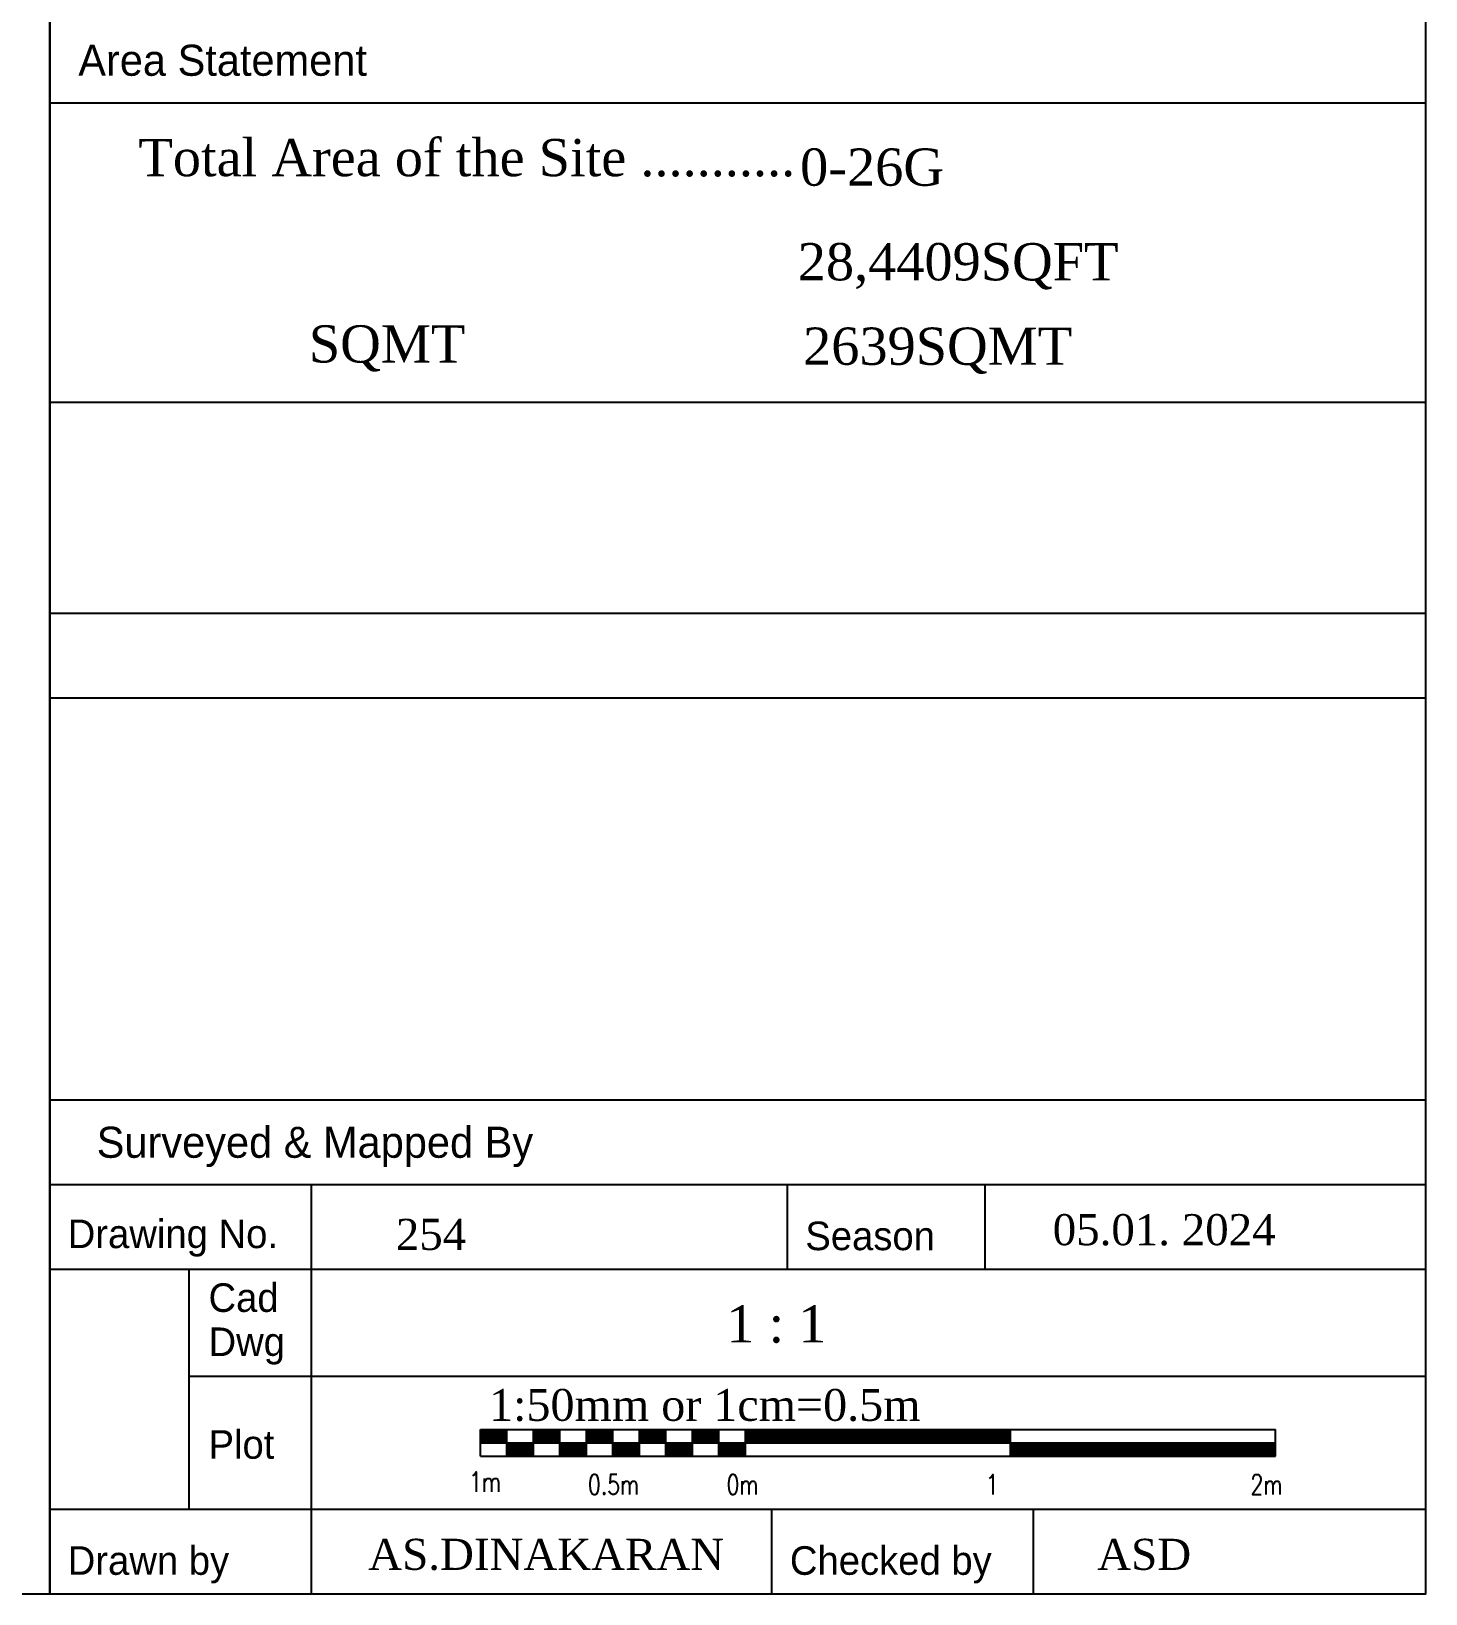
# Model space of a CAD drawing. Extents: x 1878645 to 3043969, y -1160829 to -603973.
# Drawn here: x 2256082 to 2289040, y -985970 to -949044 of the extents above; entities that cross this region are included whole.
import ezdxf
from ezdxf.enums import TextEntityAlignment as Align

# ---------------------------------------------------------------- set-up
doc = ezdxf.new("R2010")
doc.units = 0
doc.header["$LTSCALE"] = 100
for name, color, linetype in [('BOR', 100, 'Continuous'), ('TEMPLE', 6, 'Continuous'), ('TITLE', 7, 'Continuous')]:
    doc.layers.add(name, color=color, linetype=linetype)
doc.styles.add('rs', font='romans.shx')
doc.styles.add('STY', font='stylu.ttf')
doc.styles.add('TR', font='times.ttf', dxfattribs={"height": 2.4})

# ---------------------------------------------------------------- blocks, each defined once
blk = doc.blocks.new('*X2396')
at = {"color": 0}
for p, q in [((912.9, 95.28), (912.9, 96.28)), ((913, 95.28), (913, 96.28)), ((913.1, 95.28), (913.1, 96.28)), ((913.2, 95.28), (913.2, 96.28)), ((913.3, 95.28), (913.3, 96.28)), ((913.4, 95.28), (913.4, 96.28)), ((913.5, 95.28), (913.5, 96.28)), ((913.6, 95.28), (913.6, 96.28)), ((913.7, 95.28), (913.7, 96.28)), ((913.8, 95.28), (913.8, 96.28)), ((913.9, 95.28), (913.9, 96.28)), ((914, 95.28), (914, 96.28)), ((914.1, 95.28), (914.1, 96.28)), ((914.2, 95.28), (914.2, 96.28)), ((914.3, 95.28), (914.3, 96.28)), ((914.4, 95.28), (914.4, 96.28)), ((914.5, 95.28), (914.5, 96.28)), ((914.6, 95.28), (914.6, 96.28)), ((914.7, 95.28), (914.7, 96.28)), ((914.8, 95.28), (914.8, 96.28)), ((916.9, 95.28), (916.9, 96.28)), ((917, 95.28), (917, 96.28)), ((917.1, 95.28), (917.1, 96.28)), ((917.2, 95.28), (917.2, 96.28)), ((917.3, 95.28), (917.3, 96.28)), ((917.4, 95.28), (917.4, 96.28)), ((917.5, 95.28), (917.5, 96.28)), ((917.6, 95.28), (917.6, 96.28)), ((917.7, 95.28), (917.7, 96.28)), ((917.8, 95.28), (917.8, 96.28)), ((917.9, 95.28), (917.9, 96.28)), ((918, 95.28), (918, 96.28)), ((918.1, 95.28), (918.1, 96.28)), ((918.2, 95.28), (918.2, 96.28)), ((918.3, 95.28), (918.3, 96.28)), ((918.4, 95.28), (918.4, 96.28)), ((918.5, 95.28), (918.5, 96.28)), ((918.6, 95.28), (918.6, 96.28)), ((918.7, 95.28), (918.7, 96.28)), ((918.8, 95.28), (918.8, 96.28)), ((920.9, 95.28), (920.9, 96.28)), ((921, 95.28), (921, 96.28)), ((921.1, 95.28), (921.1, 96.28)), ((921.2, 95.28), (921.2, 96.28)), ((921.3, 95.28), (921.3, 96.28)), ((921.4, 95.28), (921.4, 96.28)), ((921.5, 95.28), (921.5, 96.28)), ((921.6, 95.28), (921.6, 96.28)), ((921.7, 95.28), (921.7, 96.28)), ((921.8, 95.28), (921.8, 96.28)), ((921.9, 95.28), (921.9, 96.28)), ((922, 95.28), (922, 96.28)), ((922.1, 95.28), (922.1, 96.28)), ((922.2, 95.28), (922.2, 96.28)), ((922.3, 95.28), (922.3, 96.28)), ((922.4, 95.28), (922.4, 96.28)), ((922.5, 95.28), (922.5, 96.28)), ((922.6, 95.28), (922.6, 96.28)), ((922.7, 95.28), (922.7, 96.28)), ((922.8, 95.28), (922.8, 96.28)), ((924.9, 95.28), (924.9, 96.28)), ((925, 95.28), (925, 96.28)), ((925.1, 95.28), (925.1, 96.28)), ((925.2, 95.28), (925.2, 96.28)), ((925.3, 95.28), (925.3, 96.28)), ((925.4, 95.28), (925.4, 96.28)), ((925.5, 95.28), (925.5, 96.28)), ((925.6, 95.28), (925.6, 96.28)), ((925.7, 95.28), (925.7, 96.28)), ((925.8, 95.28), (925.8, 96.28)), ((925.9, 95.28), (925.9, 96.28)), ((926, 95.28), (926, 96.28)), ((926.1, 95.28), (926.1, 96.28)), ((926.2, 95.28), (926.2, 96.28)), ((926.3, 95.28), (926.3, 96.28)), ((926.4, 95.28), (926.4, 96.28)), ((926.5, 95.28), (926.5, 96.28)), ((926.6, 95.28), (926.6, 96.28)), ((926.7, 95.28), (926.7, 96.28)), ((926.8, 95.28), (926.8, 96.28)), ((928.9, 95.28), (928.9, 96.28)), ((929, 95.28), (929, 96.28)), ((929.1, 95.28), (929.1, 96.28)), ((929.2, 95.28), (929.2, 96.28)), ((929.3, 95.28), (929.3, 96.28)), ((929.4, 95.28), (929.4, 96.28)), ((929.5, 95.28), (929.5, 96.28)), ((929.6, 95.28), (929.6, 96.28)), ((929.7, 95.28), (929.7, 96.28)), ((929.8, 95.28), (929.8, 96.28)), ((929.9, 95.28), (929.9, 96.28)), ((930, 95.28), (930, 96.28)), ((930.1, 95.28), (930.1, 96.28)), ((930.2, 95.28), (930.2, 96.28)), ((930.3, 95.28), (930.3, 96.28)), ((930.4, 95.28), (930.4, 96.28)), ((930.5, 95.28), (930.5, 96.28)), ((930.6, 95.28), (930.6, 96.28)), ((930.7, 95.28), (930.7, 96.28)), ((930.8, 95.28), (930.8, 96.28)), ((914.9, 94.28), (914.9, 95.28)), ((915, 94.28), (915, 95.28)), ((915.1, 94.28), (915.1, 95.28)), ((915.2, 94.28), (915.2, 95.28)), ((915.3, 94.28), (915.3, 95.28)), ((915.4, 94.28), (915.4, 95.28)), ((915.5, 94.28), (915.5, 95.28)), ((915.6, 94.28), (915.6, 95.28)), ((915.7, 94.28), (915.7, 95.28)), ((915.8, 94.28), (915.8, 95.28)), ((915.9, 94.28), (915.9, 95.28)), ((916, 94.28), (916, 95.28)), ((916.1, 94.28), (916.1, 95.28)), ((916.2, 94.28), (916.2, 95.28)), ((916.3, 94.28), (916.3, 95.28)), ((916.4, 94.28), (916.4, 95.28)), ((916.5, 94.28), (916.5, 95.28)), ((916.6, 94.28), (916.6, 95.28)), ((916.7, 94.28), (916.7, 95.28)), ((916.8, 94.28), (916.8, 95.28)), ((918.9, 94.28), (918.9, 95.28)), ((919, 94.28), (919, 95.28)), ((919.1, 94.28), (919.1, 95.28)), ((919.2, 94.28), (919.2, 95.28)), ((919.3, 94.28), (919.3, 95.28)), ((919.4, 94.28), (919.4, 95.28)), ((919.5, 94.28), (919.5, 95.28)), ((919.6, 94.28), (919.6, 95.28)), ((919.7, 94.28), (919.7, 95.28)), ((919.8, 94.28), (919.8, 95.28)), ((919.9, 94.28), (919.9, 95.28)), ((920, 94.28), (920, 95.28)), ((920.1, 94.28), (920.1, 95.28)), ((920.2, 94.28), (920.2, 95.28)), ((920.3, 94.28), (920.3, 95.28)), ((920.4, 94.28), (920.4, 95.28)), ((920.5, 94.28), (920.5, 95.28)), ((920.6, 94.28), (920.6, 95.28)), ((920.7, 94.28), (920.7, 95.28)), ((920.8, 94.28), (920.8, 95.28)), ((922.9, 94.28), (922.9, 95.28)), ((923, 94.28), (923, 95.28)), ((923.1, 94.28), (923.1, 95.28)), ((923.2, 94.28), (923.2, 95.28)), ((923.3, 94.28), (923.3, 95.28)), ((923.4, 94.28), (923.4, 95.28)), ((923.5, 94.28), (923.5, 95.28)), ((923.6, 94.28), (923.6, 95.28)), ((923.7, 94.28), (923.7, 95.28)), ((923.8, 94.28), (923.8, 95.28)), ((923.9, 94.28), (923.9, 95.28)), ((924, 94.28), (924, 95.28)), ((924.1, 94.28), (924.1, 95.28)), ((924.2, 94.28), (924.2, 95.28)), ((924.3, 94.28), (924.3, 95.28)), ((924.4, 94.28), (924.4, 95.28)), ((924.5, 94.28), (924.5, 95.28)), ((924.6, 94.28), (924.6, 95.28)), ((924.7, 94.28), (924.7, 95.28)), ((924.8, 94.28), (924.8, 95.28)), ((926.9, 94.28), (926.9, 95.28)), ((927, 94.28), (927, 95.28)), ((927.1, 94.28), (927.1, 95.28)), ((927.2, 94.28), (927.2, 95.28)), ((927.3, 94.28), (927.3, 95.28)), ((927.4, 94.28), (927.4, 95.28)), ((927.5, 94.28), (927.5, 95.28)), ((927.6, 94.28), (927.6, 95.28)), ((927.7, 94.28), (927.7, 95.28)), ((927.8, 94.28), (927.8, 95.28)), ((927.9, 94.28), (927.9, 95.28)), ((928, 94.28), (928, 95.28)), ((928.1, 94.28), (928.1, 95.28)), ((928.2, 94.28), (928.2, 95.28)), ((928.3, 94.28), (928.3, 95.28)), ((928.4, 94.28), (928.4, 95.28)), ((928.5, 94.28), (928.5, 95.28)), ((928.6, 94.28), (928.6, 95.28)), ((928.7, 94.28), (928.7, 95.28)), ((928.8, 94.28), (928.8, 95.28)), ((930.9, 94.28), (930.9, 95.28)), ((931, 94.28), (931, 95.28)), ((931.1, 94.28), (931.1, 95.28)), ((931.2, 94.28), (931.2, 95.28)), ((931.3, 94.28), (931.3, 95.28)), ((931.4, 94.28), (931.4, 95.28)), ((931.5, 94.28), (931.5, 95.28)), ((931.6, 94.28), (931.6, 95.28)), ((931.7, 94.28), (931.7, 95.28)), ((931.8, 94.28), (931.8, 95.28)), ((931.9, 94.28), (931.9, 95.28)), ((932, 94.28), (932, 95.28)), ((932.1, 94.28), (932.1, 95.28)), ((932.2, 94.28), (932.2, 95.28)), ((932.3, 94.28), (932.3, 95.28)), ((932.4, 94.28), (932.4, 95.28)), ((932.5, 94.28), (932.5, 95.28)), ((932.6, 94.28), (932.6, 95.28)), ((932.7, 94.28), (932.7, 95.28)), ((932.8, 94.28), (932.8, 95.28))]:
    blk.add_line(p, q, dxfattribs=at)

msp = doc.modelspace()

# ---------------------------------------------------------------- linework, layer by layer
at = {"layer": 'BOR', "lineweight": 25}
for p, q in [((2256520.49098, -962795.24769), (2289039.66032, -962795.24769)), ((2256520.49098, -974299.49071), (2289039.66032, -974299.49071)), ((2256520.49098, -976300.52824), (2289039.66032, -976300.52824))]:
    msp.add_line(p, q, dxfattribs=at)
at = {"layer": 'BOR'}
for points in [[(2256520.49098, -873569.65187), (2256520.49098, -985969.65187)], [(2256520.49098, -985969.65187), (2289039.66032, -985969.65187), (2289039.66032, -873604.97267)]]:
    msp.add_lwpolyline(points, dxfattribs=at)
at = {"layer": 'TEMPLE'}
msp.add_lwpolyline([(2256520.49098, -873569.65187), (2144120.49098, -873569.65187), (2144120.49098, -985969.65187), (2256520.49098, -985969.65187)], close=True, dxfattribs=at)
at = {"layer": 'TITLE', "lineweight": 25, "ltscale": 0.03}
for p, q in [((2256520.49098, -950737.61423), (2289039.66032, -950737.61423)), ((2256520.49098, -957808.1913), (2289039.66032, -957808.1913)), ((2256520.49098, -964796.28522), (2289039.66032, -964796.28522)), ((2256520.49098, -976300.52824), (2289039.66032, -976300.52824)), ((2262693.87381, -976300.52824), (2262693.87381, -985970.34335)), ((2278615.62808, -976300.52824), (2278615.62808, -978297.98973)), ((2256520.49098, -978301.56576), (2289039.66032, -978301.56576)), ((2259807.78858, -978301.56576), (2259807.78858, -983972.88186)), ((2259807.78858, -980824.39996), (2289039.66032, -980824.39996)), ((2256520.49098, -983972.88186), (2289039.66032, -983972.88186)), ((2279761.39682, -983972.88186), (2279761.39682, -985970.34335))]:
    msp.add_line(p, q, dxfattribs=at)
at = {"layer": 'TITLE', "color": 7}
for p, q in [((2266695.68205, -982090.19045, -27019.38835), (2285491.77829, -982090.17329, -27019.38835)), ((2266695.68262, -982716.72699, -27019.38835), (2266695.68205, -982090.19045, -27019.38835)), ((2267322.21916, -982716.72642, -27019.38835), (2267322.21859, -982090.18988, -27019.38835)), ((2267948.7557, -982716.72585, -27019.38835), (2267948.75513, -982090.18931, -27019.38835)), ((2268575.29224, -982716.72528, -27019.38835), (2268575.29167, -982090.18874, -27019.38835)), ((2269201.82879, -982716.7247, -27019.38835), (2269201.82821, -982090.18816, -27019.38835)), ((2269828.36533, -982716.72413, -27019.38835), (2269828.36476, -982090.18759, -27019.38835)), ((2270454.90187, -982716.72356, -27019.38835), (2270454.9013, -982090.18702, -27019.38835)), ((2271081.43841, -982716.72299, -27019.38835), (2271081.43784, -982090.18645, -27019.38835)), ((2271707.97495, -982716.72242, -27019.38835), (2271707.97438, -982090.18587, -27019.38835)), ((2272334.51149, -982716.72184, -27019.38835), (2272334.51092, -982090.1853, -27019.38835)), ((2272961.04803, -982716.72127, -27019.38835), (2272961.04746, -982090.18473, -27019.38835)), ((2272986.3132, -982403.45298, 1801.29256), (2272986.31291, -982090.18471, 1801.29256)), ((2273017.64002, -982403.45295, 1801.29256), (2273017.63974, -982090.18468, 1801.29256)), ((2273048.96685, -982403.45292, 1801.29256), (2273048.96657, -982090.18465, 1801.29256)), ((2273080.29368, -982403.45289, 1801.29256), (2273080.29339, -982090.18462, 1801.29256)), ((2273111.62051, -982403.45286, 1801.29256), (2273111.62022, -982090.18459, 1801.29256)), ((2273142.94733, -982403.45283, 1801.29256), (2273142.94705, -982090.18456, 1801.29256)), ((2273174.27416, -982403.45281, 1801.29256), (2273174.27387, -982090.18454, 1801.29256)), ((2273205.60099, -982403.45278, 1801.29256), (2273205.6007, -982090.18451, 1801.29256)), ((2273236.92781, -982403.45275, 1801.29256), (2273236.92753, -982090.18448, 1801.29256)), ((2273268.25464, -982403.45272, 1801.29256), (2273268.25435, -982090.18445, 1801.29256)), ((2273299.58147, -982403.45269, 1801.29256), (2273299.58118, -982090.18442, 1801.29256)), ((2273330.90829, -982403.45266, 1801.29256), (2273330.90801, -982090.18439, 1801.29256)), ((2273362.23512, -982403.45263, 1801.29256), (2273362.23484, -982090.18436, 1801.29256)), ((2273393.56195, -982403.45261, 1801.29256), (2273393.56166, -982090.18434, 1801.29256)), ((2273424.88878, -982403.45258, 1801.29256), (2273424.88849, -982090.18431, 1801.29256)), ((2273456.2156, -982403.45255, 1801.29256), (2273456.21532, -982090.18428, 1801.29256)), ((2273487.54243, -982403.45252, 1801.29256), (2273487.54214, -982090.18425, 1801.29256)), ((2273518.86926, -982403.45249, 1801.29256), (2273518.86897, -982090.18422, 1801.29256)), ((2273550.19608, -982403.45246, 1801.29256), (2273550.1958, -982090.18419, 1801.29256)), ((2273581.52291, -982403.45243, 1801.29256), (2273581.52263, -982090.18416, 1801.29256)), ((2273612.84974, -982403.45241, 1801.29256), (2273612.84945, -982090.18414, 1801.29256)), ((2273644.17657, -982403.45238, 1801.29256), (2273644.17628, -982090.18411, 1801.29256)), ((2273675.50339, -982403.45235, 1801.29256), (2273675.50311, -982090.18408, 1801.29256)), ((2273706.83022, -982403.45232, 1801.29256), (2273706.82993, -982090.18405, 1801.29256)), ((2273738.15705, -982403.45229, 1801.29256), (2273738.15676, -982090.18402, 1801.29256)), ((2273769.48387, -982403.45226, 1801.29256), (2273769.48359, -982090.18399, 1801.29256)), ((2273800.8107, -982403.45223, 1801.29256), (2273800.81042, -982090.18396, 1801.29256)), ((2273832.13753, -982403.45221, 1801.29256), (2273832.13724, -982090.18393, 1801.29256)), ((2273863.46436, -982403.45218, 1801.29256), (2273863.46407, -982090.18391, 1801.29256)), ((2273894.79118, -982403.45215, 1801.29256), (2273894.7909, -982090.18388, 1801.29256)), ((2273926.11801, -982403.45212, 1801.29256), (2273926.11772, -982090.18385, 1801.29256)), ((2273957.44484, -982403.45209, 1801.29256), (2273957.44455, -982090.18382, 1801.29256)), ((2273988.77166, -982403.45206, 1801.29256), (2273988.77138, -982090.18379, 1801.29256)), ((2274020.09849, -982403.45203, 1801.29256), (2274020.0982, -982090.18376, 1801.29256)), ((2274051.42532, -982403.45201, 1801.29256), (2274051.42503, -982090.18373, 1801.29256)), ((2274082.75214, -982403.45198, 1801.29256), (2274082.75186, -982090.18371, 1801.29256)), ((2274114.07897, -982403.45195, 1801.29256), (2274114.07869, -982090.18368, 1801.29256)), ((2274145.4058, -982403.45192, 1801.29256), (2274145.40551, -982090.18365, 1801.29256)), ((2274176.73263, -982403.45189, 1801.29256), (2274176.73234, -982090.18362, 1801.29256)), ((2274208.05945, -982403.45186, 1801.29256), (2274208.05917, -982090.18359, 1801.29256)), ((2274239.38628, -982403.45183, 1801.29256), (2274239.38599, -982090.18356, 1801.29256)), ((2274270.71311, -982403.45181, 1801.29256), (2274270.71282, -982090.18353, 1801.29256)), ((2274302.03993, -982403.45178, 1801.29256), (2274302.03965, -982090.18351, 1801.29256)), ((2274333.36676, -982403.45175, 1801.29256), (2274333.36648, -982090.18348, 1801.29256)), ((2274364.69359, -982403.45172, 1801.29256), (2274364.6933, -982090.18345, 1801.29256)), ((2274396.02042, -982403.45169, 1801.29256), (2274396.02013, -982090.18342, 1801.29256)), ((2274427.34724, -982403.45166, 1801.29256), (2274427.34696, -982090.18339, 1801.29256)), ((2274458.67407, -982403.45163, 1801.29256), (2274458.67378, -982090.18336, 1801.29256)), ((2274490.0009, -982403.4516, 1801.29256), (2274490.00061, -982090.18333, 1801.29256)), ((2274521.32772, -982403.45158, 1801.29256), (2274521.32744, -982090.18331, 1801.29256)), ((2274552.65455, -982403.45155, 1801.29256), (2274552.65426, -982090.18328, 1801.29256)), ((2274583.98138, -982403.45152, 1801.29256), (2274583.98109, -982090.18325, 1801.29256)), ((2274615.30821, -982403.45149, 1801.29256), (2274615.30792, -982090.18322, 1801.29256)), ((2274646.63503, -982403.45146, 1801.29256), (2274646.63475, -982090.18319, 1801.29256)), ((2274677.96186, -982403.45143, 1801.29256), (2274677.96157, -982090.18316, 1801.29256)), ((2274709.28869, -982403.4514, 1801.29256), (2274709.2884, -982090.18313, 1801.29256)), ((2274740.61551, -982403.45138, 1801.29256), (2274740.61523, -982090.18311, 1801.29256)), ((2274771.94234, -982403.45135, 1801.29256), (2274771.94205, -982090.18308, 1801.29256)), ((2274803.26917, -982403.45132, 1801.29256), (2274803.26888, -982090.18305, 1801.29256)), ((2274834.59599, -982403.45129, 1801.29256), (2274834.59571, -982090.18302, 1801.29256)), ((2274865.92282, -982403.45126, 1801.29256), (2274865.92254, -982090.18299, 1801.29256)), ((2274897.24965, -982403.45123, 1801.29256), (2274897.24936, -982090.18296, 1801.29256)), ((2274928.57648, -982403.4512, 1801.29256), (2274928.57619, -982090.18293, 1801.29256)), ((2274959.9033, -982403.45118, 1801.29256), (2274959.90302, -982090.18291, 1801.29256)), ((2274991.23013, -982403.45115, 1801.29256), (2274991.22984, -982090.18288, 1801.29256)), ((2275022.55696, -982403.45112, 1801.29256), (2275022.55667, -982090.18285, 1801.29256)), ((2275053.88378, -982403.45109, 1801.29256), (2275053.8835, -982090.18282, 1801.29256)), ((2275085.21061, -982403.45106, 1801.29256), (2275085.21033, -982090.18279, 1801.29256)), ((2275116.53744, -982403.45103, 1801.29256), (2275116.53715, -982090.18276, 1801.29256)), ((2275147.86427, -982403.451, 1801.29256), (2275147.86398, -982090.18273, 1801.29256)), ((2275179.19109, -982403.45098, 1801.29256), (2275179.19081, -982090.1827, 1801.29256)), ((2275210.51792, -982403.45095, 1801.29256), (2275210.51763, -982090.18268, 1801.29256)), ((2275241.84475, -982403.45092, 1801.29256), (2275241.84446, -982090.18265, 1801.29256)), ((2275273.17157, -982403.45089, 1801.29256), (2275273.17129, -982090.18262, 1801.29256)), ((2275304.4984, -982403.45086, 1801.29256), (2275304.49811, -982090.18259, 1801.29256)), ((2275335.82523, -982403.45083, 1801.29256), (2275335.82494, -982090.18256, 1801.29256)), ((2275367.15205, -982403.4508, 1801.29256), (2275367.15177, -982090.18253, 1801.29256)), ((2275398.47888, -982403.45078, 1801.29256), (2275398.4786, -982090.1825, 1801.29256)), ((2275429.80571, -982403.45075, 1801.29256), (2275429.80542, -982090.18248, 1801.29256)), ((2275461.13254, -982403.45072, 1801.29256), (2275461.13225, -982090.18245, 1801.29256)), ((2275492.45936, -982403.45069, 1801.29256), (2275492.45908, -982090.18242, 1801.29256)), ((2275523.78619, -982403.45066, 1801.29256), (2275523.7859, -982090.18239, 1801.29256)), ((2275555.11302, -982403.45063, 1801.29256), (2275555.11273, -982090.18236, 1801.29256)), ((2275586.43984, -982403.4506, 1801.29256), (2275586.43956, -982090.18233, 1801.29256)), ((2275617.76667, -982403.45058, 1801.29256), (2275617.76639, -982090.1823, 1801.29256)), ((2275649.0935, -982403.45055, 1801.29256), (2275649.09321, -982090.18228, 1801.29256)), ((2275680.42033, -982403.45052, 1801.29256), (2275680.42004, -982090.18225, 1801.29256)), ((2275711.74715, -982403.45049, 1801.29256), (2275711.74687, -982090.18222, 1801.29256)), ((2275743.07398, -982403.45046, 1801.29256), (2275743.07369, -982090.18219, 1801.29256)), ((2275774.40081, -982403.45043, 1801.29256), (2275774.40052, -982090.18216, 1801.29256)), ((2275805.72763, -982403.4504, 1801.29256), (2275805.72735, -982090.18213, 1801.29256)), ((2275837.05446, -982403.45037, 1801.29256), (2275837.05417, -982090.1821, 1801.29256)), ((2275868.38129, -982403.45035, 1801.29256), (2275868.381, -982090.18208, 1801.29256)), ((2275899.70812, -982403.45032, 1801.29256), (2275899.70783, -982090.18205, 1801.29256)), ((2275931.03494, -982403.45029, 1801.29256), (2275931.03466, -982090.18202, 1801.29256)), ((2275962.36177, -982403.45026, 1801.29256), (2275962.36148, -982090.18199, 1801.29256)), ((2275993.6886, -982403.45023, 1801.29256), (2275993.68831, -982090.18196, 1801.29256)), ((2276025.01542, -982403.4502, 1801.29256), (2276025.01514, -982090.18193, 1801.29256)), ((2276056.34225, -982403.45017, 1801.29256), (2276056.34196, -982090.1819, 1801.29256)), ((2276087.66908, -982403.45015, 1801.29256), (2276087.66879, -982090.18188, 1801.29256)), ((2276118.9959, -982403.45012, 1801.29256), (2276118.99562, -982090.18185, 1801.29256)), ((2276150.32273, -982403.45009, 1801.29256), (2276150.32245, -982090.18182, 1801.29256)), ((2276181.64956, -982403.45006, 1801.29256), (2276181.64927, -982090.18179, 1801.29256)), ((2276212.97639, -982403.45003, 1801.29256), (2276212.9761, -982090.18176, 1801.29256)), ((2276244.30321, -982403.45, 1801.29256), (2276244.30293, -982090.18173, 1801.29256)), ((2276275.63004, -982403.44997, 1801.29256), (2276275.62975, -982090.1817, 1801.29256)), ((2276306.95687, -982403.44995, 1801.29256), (2276306.95658, -982090.18168, 1801.29256)), ((2276338.28369, -982403.44992, 1801.29256), (2276338.28341, -982090.18165, 1801.29256)), ((2276369.61052, -982403.44989, 1801.29256), (2276369.61023, -982090.18162, 1801.29256)), ((2276400.93735, -982403.44986, 1801.29256), (2276400.93706, -982090.18159, 1801.29256)), ((2276432.26417, -982403.44983, 1801.29256), (2276432.26389, -982090.18156, 1801.29256)), ((2276463.591, -982403.4498, 1801.29256), (2276463.59072, -982090.18153, 1801.29256)), ((2276494.91783, -982403.44977, 1801.29256), (2276494.91754, -982090.1815, 1801.29256)), ((2276526.24466, -982403.44975, 1801.29256), (2276526.24437, -982090.18148, 1801.29256)), ((2276557.57148, -982403.44972, 1801.29256), (2276557.5712, -982090.18145, 1801.29256)), ((2276588.89831, -982403.44969, 1801.29256), (2276588.89802, -982090.18142, 1801.29256)), ((2276620.22514, -982403.44966, 1801.29256), (2276620.22485, -982090.18139, 1801.29256)), ((2276651.55196, -982403.44963, 1801.29256), (2276651.55168, -982090.18136, 1801.29256)), ((2276682.87879, -982403.4496, 1801.29256), (2276682.87851, -982090.18133, 1801.29256)), ((2276714.20562, -982403.44957, 1801.29256), (2276714.20533, -982090.1813, 1801.29256)), ((2276745.53245, -982403.44955, 1801.29256), (2276745.53216, -982090.18127, 1801.29256)), ((2276776.85927, -982403.44952, 1801.29256), (2276776.85899, -982090.18125, 1801.29256)), ((2276808.1861, -982403.44949, 1801.29256), (2276808.18581, -982090.18122, 1801.29256)), ((2276839.51293, -982403.44946, 1801.29256), (2276839.51264, -982090.18119, 1801.29256)), ((2276870.83975, -982403.44943, 1801.29256), (2276870.83947, -982090.18116, 1801.29256)), ((2276902.16658, -982403.4494, 1801.29256), (2276902.1663, -982090.18113, 1801.29256)), ((2276933.49341, -982403.44937, 1801.29256), (2276933.49312, -982090.1811, 1801.29256)), ((2276964.82024, -982403.44935, 1801.29256), (2276964.81995, -982090.18107, 1801.29256)), ((2276996.14706, -982403.44932, 1801.29256), (2276996.14678, -982090.18105, 1801.29256)), ((2277027.47389, -982403.44929, 1801.29256), (2277027.4736, -982090.18102, 1801.29256)), ((2277058.80072, -982403.44926, 1801.29256), (2277058.80043, -982090.18099, 1801.29256)), ((2277090.12754, -982403.44923, 1801.29256), (2277090.12726, -982090.18096, 1801.29256)), ((2277121.45437, -982403.4492, 1801.29256), (2277121.45408, -982090.18093, 1801.29256)), ((2277152.7812, -982403.44917, 1801.29256), (2277152.78091, -982090.1809, 1801.29256)), ((2277184.10802, -982403.44915, 1801.29256), (2277184.10774, -982090.18087, 1801.29256)), ((2277215.43485, -982403.44912, 1801.29256), (2277215.43457, -982090.18085, 1801.29256)), ((2277246.76168, -982403.44909, 1801.29256), (2277246.76139, -982090.18082, 1801.29256)), ((2277278.08851, -982403.44906, 1801.29256), (2277278.08822, -982090.18079, 1801.29256)), ((2277309.41533, -982403.44903, 1801.29256), (2277309.41505, -982090.18076, 1801.29256)), ((2277340.74216, -982403.449, 1801.29256), (2277340.74187, -982090.18073, 1801.29256)), ((2277372.06899, -982403.44897, 1801.29256), (2277372.0687, -982090.1807, 1801.29256)), ((2277403.39581, -982403.44894, 1801.29256), (2277403.39553, -982090.18067, 1801.29256)), ((2277434.72264, -982403.44892, 1801.29256), (2277434.72236, -982090.18065, 1801.29256)), ((2277466.04947, -982403.44889, 1801.29256), (2277466.04918, -982090.18062, 1801.29256)), ((2277497.3763, -982403.44886, 1801.29256), (2277497.37601, -982090.18059, 1801.29256)), ((2277528.70312, -982403.44883, 1801.29256), (2277528.70284, -982090.18056, 1801.29256)), ((2277560.02995, -982403.4488, 1801.29256), (2277560.02966, -982090.18053, 1801.29256)), ((2277591.35678, -982403.44877, 1801.29256), (2277591.35649, -982090.1805, 1801.29256)), ((2277622.6836, -982403.44874, 1801.29256), (2277622.68332, -982090.18047, 1801.29256)), ((2277654.01043, -982403.44872, 1801.29256), (2277654.01014, -982090.18045, 1801.29256)), ((2277685.33726, -982403.44869, 1801.29256), (2277685.33697, -982090.18042, 1801.29256)), ((2277716.66408, -982403.44866, 1801.29256), (2277716.6638, -982090.18039, 1801.29256)), ((2277747.99091, -982403.44863, 1801.29256), (2277747.99063, -982090.18036, 1801.29256)), ((2277779.31774, -982403.4486, 1801.29256), (2277779.31745, -982090.18033, 1801.29256)), ((2277810.64457, -982403.44857, 1801.29256), (2277810.64428, -982090.1803, 1801.29256)), ((2277841.97139, -982403.44854, 1801.29256), (2277841.97111, -982090.18027, 1801.29256)), ((2277873.29822, -982403.44852, 1801.29256), (2277873.29793, -982090.18025, 1801.29256)), ((2277904.62505, -982403.44849, 1801.29256), (2277904.62476, -982090.18022, 1801.29256)), ((2277935.95187, -982403.44846, 1801.29256), (2277935.95159, -982090.18019, 1801.29256)), ((2277967.2787, -982403.44843, 1801.29256), (2277967.27842, -982090.18016, 1801.29256)), ((2277998.60553, -982403.4484, 1801.29256), (2277998.60524, -982090.18013, 1801.29256)), ((2278029.93236, -982403.44837, 1801.29256), (2278029.93207, -982090.1801, 1801.29256)), ((2278061.25918, -982403.44834, 1801.29256), (2278061.2589, -982090.18007, 1801.29256)), ((2278092.58601, -982403.44832, 1801.29256), (2278092.58572, -982090.18004, 1801.29256)), ((2278123.91284, -982403.44829, 1801.29256), (2278123.91255, -982090.18002, 1801.29256)), ((2278155.23966, -982403.44826, 1801.29256), (2278155.23938, -982090.17999, 1801.29256)), ((2278186.56649, -982403.44823, 1801.29256), (2278186.56621, -982090.17996, 1801.29256)), ((2278217.89332, -982403.4482, 1801.29256), (2278217.89303, -982090.17993, 1801.29256)), ((2278249.22015, -982403.44817, 1801.29256), (2278249.21986, -982090.1799, 1801.29256)), ((2278280.54697, -982403.44814, 1801.29256), (2278280.54669, -982090.17987, 1801.29256)), ((2278311.8738, -982403.44812, 1801.29256), (2278311.87351, -982090.17984, 1801.29256)), ((2278343.20063, -982403.44809, 1801.29256), (2278343.20034, -982090.17982, 1801.29256)), ((2278374.52745, -982403.44806, 1801.29256), (2278374.52717, -982090.17979, 1801.29256)), ((2278405.85428, -982403.44803, 1801.29256), (2278405.85399, -982090.17976, 1801.29256)), ((2278437.18111, -982403.448, 1801.29256), (2278437.18082, -982090.17973, 1801.29256)), ((2278468.50793, -982403.44797, 1801.29256), (2278468.50765, -982090.1797, 1801.29256)), ((2278499.83476, -982403.44794, 1801.29256), (2278499.83448, -982090.17967, 1801.29256)), ((2278531.16159, -982403.44792, 1801.29256), (2278531.1613, -982090.17964, 1801.29256)), ((2278562.48842, -982403.44789, 1801.29256), (2278562.48813, -982090.17962, 1801.29256)), ((2278593.81524, -982403.44786, 1801.29256), (2278593.81496, -982090.17959, 1801.29256)), ((2278625.14207, -982403.44783, 1801.29256), (2278625.14178, -982090.17956, 1801.29256)), ((2278656.4689, -982403.4478, 1801.29256), (2278656.46861, -982090.17953, 1801.29256)), ((2278687.79572, -982403.44777, 1801.29256), (2278687.79544, -982090.1795, 1801.29256)), ((2278719.12255, -982403.44774, 1801.29256), (2278719.12227, -982090.17947, 1801.29256)), ((2278750.44938, -982403.44771, 1801.29256), (2278750.44909, -982090.17944, 1801.29256)), ((2278781.77621, -982403.44769, 1801.29256), (2278781.77592, -982090.17942, 1801.29256)), ((2278813.10303, -982403.44766, 1801.29256), (2278813.10275, -982090.17939, 1801.29256)), ((2278844.42986, -982403.44763, 1801.29256), (2278844.42957, -982090.17936, 1801.29256)), ((2278875.75669, -982403.4476, 1801.29256), (2278875.7564, -982090.17933, 1801.29256)), ((2278907.08351, -982403.44757, 1801.29256), (2278907.08323, -982090.1793, 1801.29256)), ((2278938.41034, -982403.44754, 1801.29256), (2278938.41005, -982090.17927, 1801.29256)), ((2278969.73717, -982403.44751, 1801.29256), (2278969.73688, -982090.17924, 1801.29256)), ((2279001.06399, -982403.44749, 1801.29256), (2279001.06371, -982090.17922, 1801.29256)), ((2279032.39082, -982403.44746, 1801.29256), (2279032.39054, -982090.17919, 1801.29256)), ((2279063.71765, -982403.44743, 1801.29256), (2279063.71736, -982090.17916, 1801.29256)), ((2279095.04448, -982403.4474, 1801.29256), (2279095.04419, -982090.17913, 1801.29256)), ((2279126.3713, -982403.44737, 1801.29256), (2279126.37102, -982090.1791, 1801.29256)), ((2279157.69813, -982403.44734, 1801.29256), (2279157.69784, -982090.17907, 1801.29256)), ((2279189.02496, -982403.44731, 1801.29256), (2279189.02467, -982090.17904, 1801.29256)), ((2279220.35178, -982403.44729, 1801.29256), (2279220.3515, -982090.17902, 1801.29256)), ((2279226.41345, -982716.71555, -27019.38835), (2279226.41288, -982090.17901, -27019.38835)), ((2285491.77886, -982716.70983, -27019.38835), (2285491.77829, -982090.17329, -27019.38835)), ((2266695.68233, -982403.45872, -27019.38835), (2285491.77858, -982403.44156, -27019.38835)), ((2279251.6789, -982716.71553, 1801.29256), (2279251.67861, -982403.44726, 1801.29256)), ((2279283.00572, -982716.7155, 1801.29256), (2279283.00544, -982403.44723, 1801.29256)), ((2279314.33255, -982716.71547, 1801.29256), (2279314.33227, -982403.4472, 1801.29256)), ((2279345.65938, -982716.71544, 1801.29256), (2279345.65909, -982403.44717, 1801.29256)), ((2279376.98621, -982716.71541, 1801.29256), (2279376.98592, -982403.44714, 1801.29256)), ((2279408.31303, -982716.71539, 1801.29256), (2279408.31275, -982403.44711, 1801.29256)), ((2279439.63986, -982716.71536, 1801.29256), (2279439.63957, -982403.44709, 1801.29256)), ((2279470.96669, -982716.71533, 1801.29256), (2279470.9664, -982403.44706, 1801.29256)), ((2279502.29351, -982716.7153, 1801.29256), (2279502.29323, -982403.44703, 1801.29256)), ((2279533.62034, -982716.71527, 1801.29256), (2279533.62006, -982403.447, 1801.29256)), ((2279564.94717, -982716.71524, 1801.29256), (2279564.94688, -982403.44697, 1801.29256)), ((2279596.274, -982716.71521, 1801.29256), (2279596.27371, -982403.44694, 1801.29256)), ((2279627.60082, -982716.71518, 1801.29256), (2279627.60054, -982403.44691, 1801.29256)), ((2279658.92765, -982716.71516, 1801.29256), (2279658.92736, -982403.44689, 1801.29256)), ((2279690.25448, -982716.71513, 1801.29256), (2279690.25419, -982403.44686, 1801.29256)), ((2279721.5813, -982716.7151, 1801.29256), (2279721.58102, -982403.44683, 1801.29256)), ((2279752.90813, -982716.71507, 1801.29256), (2279752.90784, -982403.4468, 1801.29256)), ((2279784.23496, -982716.71504, 1801.29256), (2279784.23467, -982403.44677, 1801.29256)), ((2279815.56178, -982716.71501, 1801.29256), (2279815.5615, -982403.44674, 1801.29256)), ((2279846.88861, -982716.71498, 1801.29256), (2279846.88833, -982403.44671, 1801.29256)), ((2279878.21544, -982716.71496, 1801.29256), (2279878.21515, -982403.44669, 1801.29256)), ((2279909.54227, -982716.71493, 1801.29256), (2279909.54198, -982403.44666, 1801.29256)), ((2279940.86909, -982716.7149, 1801.29256), (2279940.86881, -982403.44663, 1801.29256)), ((2279972.19592, -982716.71487, 1801.29256), (2279972.19563, -982403.4466, 1801.29256)), ((2280003.52275, -982716.71484, 1801.29256), (2280003.52246, -982403.44657, 1801.29256)), ((2280034.84957, -982716.71481, 1801.29256), (2280034.84929, -982403.44654, 1801.29256)), ((2280066.1764, -982716.71478, 1801.29256), (2280066.17612, -982403.44651, 1801.29256)), ((2280097.50323, -982716.71476, 1801.29256), (2280097.50294, -982403.44648, 1801.29256)), ((2280128.83006, -982716.71473, 1801.29256), (2280128.82977, -982403.44646, 1801.29256)), ((2280160.15688, -982716.7147, 1801.29256), (2280160.1566, -982403.44643, 1801.29256)), ((2280191.48371, -982716.71467, 1801.29256), (2280191.48342, -982403.4464, 1801.29256)), ((2280222.81054, -982716.71464, 1801.29256), (2280222.81025, -982403.44637, 1801.29256)), ((2280254.13736, -982716.71461, 1801.29256), (2280254.13708, -982403.44634, 1801.29256)), ((2280285.46419, -982716.71458, 1801.29256), (2280285.4639, -982403.44631, 1801.29256)), ((2280316.79102, -982716.71456, 1801.29256), (2280316.79073, -982403.44628, 1801.29256)), ((2280348.11785, -982716.71453, 1801.29256), (2280348.11756, -982403.44626, 1801.29256)), ((2280379.44467, -982716.7145, 1801.29256), (2280379.44439, -982403.44623, 1801.29256)), ((2280410.7715, -982716.71447, 1801.29256), (2280410.77121, -982403.4462, 1801.29256)), ((2280442.09833, -982716.71444, 1801.29256), (2280442.09804, -982403.44617, 1801.29256)), ((2280473.42515, -982716.71441, 1801.29256), (2280473.42487, -982403.44614, 1801.29256)), ((2280504.75198, -982716.71438, 1801.29256), (2280504.75169, -982403.44611, 1801.29256)), ((2280536.07881, -982716.71436, 1801.29256), (2280536.07852, -982403.44608, 1801.29256)), ((2280567.40563, -982716.71433, 1801.29256), (2280567.40535, -982403.44606, 1801.29256)), ((2280598.73246, -982716.7143, 1801.29256), (2280598.73218, -982403.44603, 1801.29256)), ((2280630.05929, -982716.71427, 1801.29256), (2280630.059, -982403.446, 1801.29256)), ((2280661.38612, -982716.71424, 1801.29256), (2280661.38583, -982403.44597, 1801.29256)), ((2280692.71294, -982716.71421, 1801.29256), (2280692.71266, -982403.44594, 1801.29256)), ((2280724.03977, -982716.71418, 1801.29256), (2280724.03948, -982403.44591, 1801.29256)), ((2280755.3666, -982716.71415, 1801.29256), (2280755.36631, -982403.44588, 1801.29256)), ((2280786.69342, -982716.71413, 1801.29256), (2280786.69314, -982403.44586, 1801.29256)), ((2280818.02025, -982716.7141, 1801.29256), (2280818.01997, -982403.44583, 1801.29256)), ((2280849.34708, -982716.71407, 1801.29256), (2280849.34679, -982403.4458, 1801.29256)), ((2280880.67391, -982716.71404, 1801.29256), (2280880.67362, -982403.44577, 1801.29256)), ((2280912.00073, -982716.71401, 1801.29256), (2280912.00045, -982403.44574, 1801.29256)), ((2280943.32756, -982716.71398, 1801.29256), (2280943.32727, -982403.44571, 1801.29256)), ((2280974.65439, -982716.71395, 1801.29256), (2280974.6541, -982403.44568, 1801.29256)), ((2281005.98121, -982716.71393, 1801.29256), (2281005.98093, -982403.44566, 1801.29256)), ((2281037.30804, -982716.7139, 1801.29256), (2281037.30775, -982403.44563, 1801.29256)), ((2281068.63487, -982716.71387, 1801.29256), (2281068.63458, -982403.4456, 1801.29256)), ((2281099.96169, -982716.71384, 1801.29256), (2281099.96141, -982403.44557, 1801.29256)), ((2281131.28852, -982716.71381, 1801.29256), (2281131.28824, -982403.44554, 1801.29256)), ((2281162.61535, -982716.71378, 1801.29256), (2281162.61506, -982403.44551, 1801.29256)), ((2281193.94218, -982716.71375, 1801.29256), (2281193.94189, -982403.44548, 1801.29256)), ((2281225.269, -982716.71373, 1801.29256), (2281225.26872, -982403.44546, 1801.29256)), ((2281256.59583, -982716.7137, 1801.29256), (2281256.59554, -982403.44543, 1801.29256)), ((2281287.92266, -982716.71367, 1801.29256), (2281287.92237, -982403.4454, 1801.29256)), ((2281319.24948, -982716.71364, 1801.29256), (2281319.2492, -982403.44537, 1801.29256)), ((2281350.57631, -982716.71361, 1801.29256), (2281350.57603, -982403.44534, 1801.29256)), ((2281381.90314, -982716.71358, 1801.29256), (2281381.90285, -982403.44531, 1801.29256)), ((2281413.22997, -982716.71355, 1801.29256), (2281413.22968, -982403.44528, 1801.29256)), ((2281444.55679, -982716.71353, 1801.29256), (2281444.55651, -982403.44525, 1801.29256)), ((2281475.88362, -982716.7135, 1801.29256), (2281475.88333, -982403.44523, 1801.29256)), ((2281507.21045, -982716.71347, 1801.29256), (2281507.21016, -982403.4452, 1801.29256)), ((2281538.53727, -982716.71344, 1801.29256), (2281538.53699, -982403.44517, 1801.29256)), ((2281569.8641, -982716.71341, 1801.29256), (2281569.86381, -982403.44514, 1801.29256)), ((2281601.19093, -982716.71338, 1801.29256), (2281601.19064, -982403.44511, 1801.29256)), ((2281632.51776, -982716.71335, 1801.29256), (2281632.51747, -982403.44508, 1801.29256)), ((2281663.84458, -982716.71333, 1801.29256), (2281663.8443, -982403.44505, 1801.29256)), ((2281695.17141, -982716.7133, 1801.29256), (2281695.17112, -982403.44503, 1801.29256)), ((2281726.49824, -982716.71327, 1801.29256), (2281726.49795, -982403.445, 1801.29256)), ((2281757.82506, -982716.71324, 1801.29256), (2281757.82478, -982403.44497, 1801.29256)), ((2281789.15189, -982716.71321, 1801.29256), (2281789.1516, -982403.44494, 1801.29256)), ((2281820.47872, -982716.71318, 1801.29256), (2281820.47843, -982403.44491, 1801.29256)), ((2281851.80554, -982716.71315, 1801.29256), (2281851.80526, -982403.44488, 1801.29256)), ((2281883.13237, -982716.71313, 1801.29256), (2281883.13209, -982403.44485, 1801.29256)), ((2281914.4592, -982716.7131, 1801.29256), (2281914.45891, -982403.44483, 1801.29256)), ((2281945.78603, -982716.71307, 1801.29256), (2281945.78574, -982403.4448, 1801.29256)), ((2281977.11285, -982716.71304, 1801.29256), (2281977.11257, -982403.44477, 1801.29256)), ((2282008.43968, -982716.71301, 1801.29256), (2282008.43939, -982403.44474, 1801.29256)), ((2282039.76651, -982716.71298, 1801.29256), (2282039.76622, -982403.44471, 1801.29256)), ((2282071.09333, -982716.71295, 1801.29256), (2282071.09305, -982403.44468, 1801.29256)), ((2282102.42016, -982716.71292, 1801.29256), (2282102.41988, -982403.44465, 1801.29256)), ((2282133.74699, -982716.7129, 1801.29256), (2282133.7467, -982403.44463, 1801.29256)), ((2282165.07382, -982716.71287, 1801.29256), (2282165.07353, -982403.4446, 1801.29256)), ((2282196.40064, -982716.71284, 1801.29256), (2282196.40036, -982403.44457, 1801.29256)), ((2282227.72747, -982716.71281, 1801.29256), (2282227.72718, -982403.44454, 1801.29256)), ((2282259.0543, -982716.71278, 1801.29256), (2282259.05401, -982403.44451, 1801.29256)), ((2282290.38112, -982716.71275, 1801.29256), (2282290.38084, -982403.44448, 1801.29256)), ((2282321.70795, -982716.71272, 1801.29256), (2282321.70766, -982403.44445, 1801.29256)), ((2282353.03478, -982716.7127, 1801.29256), (2282353.03449, -982403.44443, 1801.29256)), ((2282384.3616, -982716.71267, 1801.29256), (2282384.36132, -982403.4444, 1801.29256)), ((2282415.68843, -982716.71264, 1801.29256), (2282415.68815, -982403.44437, 1801.29256)), ((2282447.01526, -982716.71261, 1801.29256), (2282447.01497, -982403.44434, 1801.29256)), ((2282478.34209, -982716.71258, 1801.29256), (2282478.3418, -982403.44431, 1801.29256)), ((2282509.66891, -982716.71255, 1801.29256), (2282509.66863, -982403.44428, 1801.29256)), ((2282540.99574, -982716.71252, 1801.29256), (2282540.99545, -982403.44425, 1801.29256)), ((2282572.32257, -982716.7125, 1801.29256), (2282572.32228, -982403.44423, 1801.29256)), ((2282603.64939, -982716.71247, 1801.29256), (2282603.64911, -982403.4442, 1801.29256)), ((2282634.97622, -982716.71244, 1801.29256), (2282634.97593, -982403.44417, 1801.29256)), ((2282666.30305, -982716.71241, 1801.29256), (2282666.30276, -982403.44414, 1801.29256)), ((2282697.62988, -982716.71238, 1801.29256), (2282697.62959, -982403.44411, 1801.29256)), ((2282728.9567, -982716.71235, 1801.29256), (2282728.95642, -982403.44408, 1801.29256)), ((2282760.28353, -982716.71232, 1801.29256), (2282760.28324, -982403.44405, 1801.29256)), ((2282791.61036, -982716.7123, 1801.29256), (2282791.61007, -982403.44402, 1801.29256)), ((2282822.93718, -982716.71227, 1801.29256), (2282822.9369, -982403.444, 1801.29256)), ((2282854.26401, -982716.71224, 1801.29256), (2282854.26372, -982403.44397, 1801.29256)), ((2282885.59084, -982716.71221, 1801.29256), (2282885.59055, -982403.44394, 1801.29256)), ((2282916.91767, -982716.71218, 1801.29256), (2282916.91738, -982403.44391, 1801.29256)), ((2282948.24449, -982716.71215, 1801.29256), (2282948.24421, -982403.44388, 1801.29256)), ((2282979.57132, -982716.71212, 1801.29256), (2282979.57103, -982403.44385, 1801.29256)), ((2283010.89815, -982716.7121, 1801.29256), (2283010.89786, -982403.44382, 1801.29256)), ((2283042.22497, -982716.71207, 1801.29256), (2283042.22469, -982403.4438, 1801.29256)), ((2283073.5518, -982716.71204, 1801.29256), (2283073.55151, -982403.44377, 1801.29256)), ((2283104.87863, -982716.71201, 1801.29256), (2283104.87834, -982403.44374, 1801.29256)), ((2283136.20545, -982716.71198, 1801.29256), (2283136.20517, -982403.44371, 1801.29256)), ((2283167.53228, -982716.71195, 1801.29256), (2283167.532, -982403.44368, 1801.29256)), ((2283198.85911, -982716.71192, 1801.29256), (2283198.85882, -982403.44365, 1801.29256)), ((2283230.18594, -982716.7119, 1801.29256), (2283230.18565, -982403.44362, 1801.29256)), ((2283261.51276, -982716.71187, 1801.29256), (2283261.51248, -982403.4436, 1801.29256)), ((2283292.83959, -982716.71184, 1801.29256), (2283292.8393, -982403.44357, 1801.29256)), ((2283324.16642, -982716.71181, 1801.29256), (2283324.16613, -982403.44354, 1801.29256)), ((2283355.49324, -982716.71178, 1801.29256), (2283355.49296, -982403.44351, 1801.29256)), ((2283386.82007, -982716.71175, 1801.29256), (2283386.81978, -982403.44348, 1801.29256)), ((2283418.1469, -982716.71172, 1801.29256), (2283418.14661, -982403.44345, 1801.29256)), ((2283449.47372, -982716.7117, 1801.29256), (2283449.47344, -982403.44342, 1801.29256)), ((2283480.80055, -982716.71167, 1801.29256), (2283480.80027, -982403.4434, 1801.29256)), ((2283512.12738, -982716.71164, 1801.29256), (2283512.12709, -982403.44337, 1801.29256)), ((2283543.45421, -982716.71161, 1801.29256), (2283543.45392, -982403.44334, 1801.29256)), ((2283574.78103, -982716.71158, 1801.29256), (2283574.78075, -982403.44331, 1801.29256)), ((2283606.10786, -982716.71155, 1801.29256), (2283606.10757, -982403.44328, 1801.29256)), ((2283637.43469, -982716.71152, 1801.29256), (2283637.4344, -982403.44325, 1801.29256)), ((2283668.76151, -982716.71149, 1801.29256), (2283668.76123, -982403.44322, 1801.29256)), ((2283700.08834, -982716.71147, 1801.29256), (2283700.08806, -982403.4432, 1801.29256)), ((2283731.41517, -982716.71144, 1801.29256), (2283731.41488, -982403.44317, 1801.29256)), ((2283762.742, -982716.71141, 1801.29256), (2283762.74171, -982403.44314, 1801.29256)), ((2283794.06882, -982716.71138, 1801.29256), (2283794.06854, -982403.44311, 1801.29256)), ((2283825.39565, -982716.71135, 1801.29256), (2283825.39536, -982403.44308, 1801.29256)), ((2283856.72248, -982716.71132, 1801.29256), (2283856.72219, -982403.44305, 1801.29256)), ((2283888.0493, -982716.71129, 1801.29256), (2283888.04902, -982403.44302, 1801.29256)), ((2283919.37613, -982716.71127, 1801.29256), (2283919.37584, -982403.443, 1801.29256)), ((2283950.70296, -982716.71124, 1801.29256), (2283950.70267, -982403.44297, 1801.29256)), ((2283982.02979, -982716.71121, 1801.29256), (2283982.0295, -982403.44294, 1801.29256)), ((2284013.35661, -982716.71118, 1801.29256), (2284013.35633, -982403.44291, 1801.29256)), ((2284044.68344, -982716.71115, 1801.29256), (2284044.68315, -982403.44288, 1801.29256)), ((2284076.01027, -982716.71112, 1801.29256), (2284076.00998, -982403.44285, 1801.29256)), ((2284107.33709, -982716.71109, 1801.29256), (2284107.33681, -982403.44282, 1801.29256)), ((2284138.66392, -982716.71107, 1801.29256), (2284138.66363, -982403.44279, 1801.29256)), ((2284169.99075, -982716.71104, 1801.29256), (2284169.99046, -982403.44277, 1801.29256)), ((2284201.31757, -982716.71101, 1801.29256), (2284201.31729, -982403.44274, 1801.29256)), ((2284232.6444, -982716.71098, 1801.29256), (2284232.64412, -982403.44271, 1801.29256)), ((2284263.97123, -982716.71095, 1801.29256), (2284263.97094, -982403.44268, 1801.29256)), ((2284295.29806, -982716.71092, 1801.29256), (2284295.29777, -982403.44265, 1801.29256)), ((2284326.62488, -982716.71089, 1801.29256), (2284326.6246, -982403.44262, 1801.29256)), ((2284357.95171, -982716.71087, 1801.29256), (2284357.95142, -982403.44259, 1801.29256)), ((2284389.27854, -982716.71084, 1801.29256), (2284389.27825, -982403.44257, 1801.29256)), ((2284420.60536, -982716.71081, 1801.29256), (2284420.60508, -982403.44254, 1801.29256)), ((2284451.93219, -982716.71078, 1801.29256), (2284451.93191, -982403.44251, 1801.29256)), ((2284483.25902, -982716.71075, 1801.29256), (2284483.25873, -982403.44248, 1801.29256)), ((2284514.58585, -982716.71072, 1801.29256), (2284514.58556, -982403.44245, 1801.29256)), ((2284545.91267, -982716.71069, 1801.29256), (2284545.91239, -982403.44242, 1801.29256)), ((2284577.2395, -982716.71067, 1801.29256), (2284577.23921, -982403.44239, 1801.29256)), ((2284608.56633, -982716.71064, 1801.29256), (2284608.56604, -982403.44237, 1801.29256)), ((2284639.89315, -982716.71061, 1801.29256), (2284639.89287, -982403.44234, 1801.29256)), ((2284671.21998, -982716.71058, 1801.29256), (2284671.21969, -982403.44231, 1801.29256)), ((2284702.54681, -982716.71055, 1801.29256), (2284702.54652, -982403.44228, 1801.29256)), ((2284733.87363, -982716.71052, 1801.29256), (2284733.87335, -982403.44225, 1801.29256)), ((2284765.20046, -982716.71049, 1801.29256), (2284765.20018, -982403.44222, 1801.29256)), ((2284796.52729, -982716.71046, 1801.29256), (2284796.527, -982403.44219, 1801.29256)), ((2284827.85412, -982716.71044, 1801.29256), (2284827.85383, -982403.44217, 1801.29256)), ((2284859.18094, -982716.71041, 1801.29256), (2284859.18066, -982403.44214, 1801.29256)), ((2284890.50777, -982716.71038, 1801.29256), (2284890.50748, -982403.44211, 1801.29256)), ((2284921.8346, -982716.71035, 1801.29256), (2284921.83431, -982403.44208, 1801.29256)), ((2284953.16142, -982716.71032, 1801.29256), (2284953.16114, -982403.44205, 1801.29256)), ((2284984.48825, -982716.71029, 1801.29256), (2284984.48797, -982403.44202, 1801.29256)), ((2285015.81508, -982716.71026, 1801.29256), (2285015.81479, -982403.44199, 1801.29256)), ((2285047.14191, -982716.71024, 1801.29256), (2285047.14162, -982403.44197, 1801.29256)), ((2285078.46873, -982716.71021, 1801.29256), (2285078.46845, -982403.44194, 1801.29256)), ((2285109.79556, -982716.71018, 1801.29256), (2285109.79527, -982403.44191, 1801.29256)), ((2285141.12239, -982716.71015, 1801.29256), (2285141.1221, -982403.44188, 1801.29256)), ((2285172.44921, -982716.71012, 1801.29256), (2285172.44893, -982403.44185, 1801.29256)), ((2285203.77604, -982716.71009, 1801.29256), (2285203.77575, -982403.44182, 1801.29256)), ((2285235.10287, -982716.71006, 1801.29256), (2285235.10258, -982403.44179, 1801.29256)), ((2285266.4297, -982716.71004, 1801.29256), (2285266.42941, -982403.44177, 1801.29256)), ((2285297.75652, -982716.71001, 1801.29256), (2285297.75624, -982403.44174, 1801.29256)), ((2285329.08335, -982716.70998, 1801.29256), (2285329.08306, -982403.44171, 1801.29256)), ((2285360.41018, -982716.70995, 1801.29256), (2285360.40989, -982403.44168, 1801.29256)), ((2285391.737, -982716.70992, 1801.29256), (2285391.73672, -982403.44165, 1801.29256)), ((2285423.06383, -982716.70989, 1801.29256), (2285423.06354, -982403.44162, 1801.29256)), ((2285454.39066, -982716.70986, 1801.29256), (2285454.39037, -982403.44159, 1801.29256)), ((2285485.71748, -982716.70984, 1801.29256), (2285485.7172, -982403.44157, 1801.29256)), ((2266695.68262, -982716.72699, -27019.38835), (2285491.77886, -982716.70983, -27019.38835))]:
    msp.add_line(p, q, dxfattribs=at)
at = {"layer": 'TITLE', "lineweight": 25, "ltscale": 0.03}
for points in [[(2273952.13776, -978297.29825), (2273952.13776, -976300.52824)], [(2273588.01399, -985969.65187), (2273588.01399, -983972.88186)]]:
    msp.add_lwpolyline(points, dxfattribs=at)

# ---------------------------------------------------------------- block references
at = {"layer": 'TITLE', "color": 7, "xscale": 313.2682707172147, "yscale": 313.2682707172147, "zscale": 313.2682707172147, "rotation": 5.231541627137215e-05}
msp.add_blockref('*X2396', (1980738.3707, -1012252.53119, 1801.29256), dxfattribs=at)

# ---------------------------------------------------------------- texts
at = {"layer": 'TITLE', "lineweight": 25, "ltscale": 0.03, "style": 'STY'}
for s, height, p in [('Area Statement', 734.2225095, (2257193.79583, -950096.52382)), ('Drawing No.', 675.4847087, (2256944.4805, -977802.02141)), ('Season', 675.484709, (2274376.12728, -977850.54393)), ('Cad ', 675.484709, (2260271.78162, -979309.66615)), ('Dwg', 675.484709, (2260271.78162, -980353.25877)), ('Plot ', 675.484709, (2260271.78162, -982779.94555)), ('Drawn by', 675.484709, (2256944.4805, -985522.89755)), ('Checked by', 675.484709, (2274012.00352, -985522.89755))]:
    msp.add_text(s, height=height, dxfattribs=at).set_placement(p)
at = {"layer": 'TITLE', "color": 210, "style": 'TR'}
for s, height, p in [('Total Area of the Site ........... ', 881.0670114, (2258615.67257, -952469.07185)), ('SQMT', 881.067011, (2262643.01125, -956872.90065)), ('05.01. 2024', 734.2225095, (2280223.42861, -977733.28396)), ('254', 734.222509, (2264698.68579, -977844.07473)), ('1 : 1', 881.067011, (2272510.01536, -980032.5174)), ('1:50mm or 1cm=0.5m', 751.8438497, (2266902.09534, -981883.89602, -27019.38835)), ('AS.DINAKARAN', 734.2225095, (2264047.61736, -985405.63758)), ('ASD', 734.222509, (2281275.51836, -985405.63758))]:
    msp.add_text(s, height=height, dxfattribs=at).set_placement(p)
for s, height, p in [('0-26G', 881.067011, (2277653.89163, -952694.66063)), ('28,4409SQFT', 881.0670114, (2281777.44492, -954931.31394)), ('2639SQMT', 881.067011, (2280683.00375, -956926.78964))]:
    msp.add_text(s, height=height, dxfattribs=at).set_placement(p, align=Align.RIGHT)
at = {"layer": 'TITLE', "lineweight": 25, "ltscale": 0.03, "style": 'STY'}
msp.add_text('Surveyed & Mapped By', height=734.2225095, dxfattribs=at).set_placement((2262786.56733, -975300.00948), align=Align.MIDDLE_CENTER)
at = {"layer": 'TITLE', "color": 210, "style": 'rs', "width": 0.75}
for s, height, p in [('1m', 469.902406, (2266427.34843, -983562.27567, -27019.38835)), ('0.5m', 469.902406, (2269241.67282, -983624.79742, -27019.38835)), ('0m', 469.902406, (2272515.24228, -983624.79475, -27019.38835)), ('1', 469.90241, (2278638.9649, -983624.78916, -27019.38835)), ('2m', 469.902406, (2284896.50645, -983624.78337, -27019.38835))]:
    msp.add_text(s, height=height, dxfattribs=at).set_placement(p)

doc.saveas('drawing.dxf')
